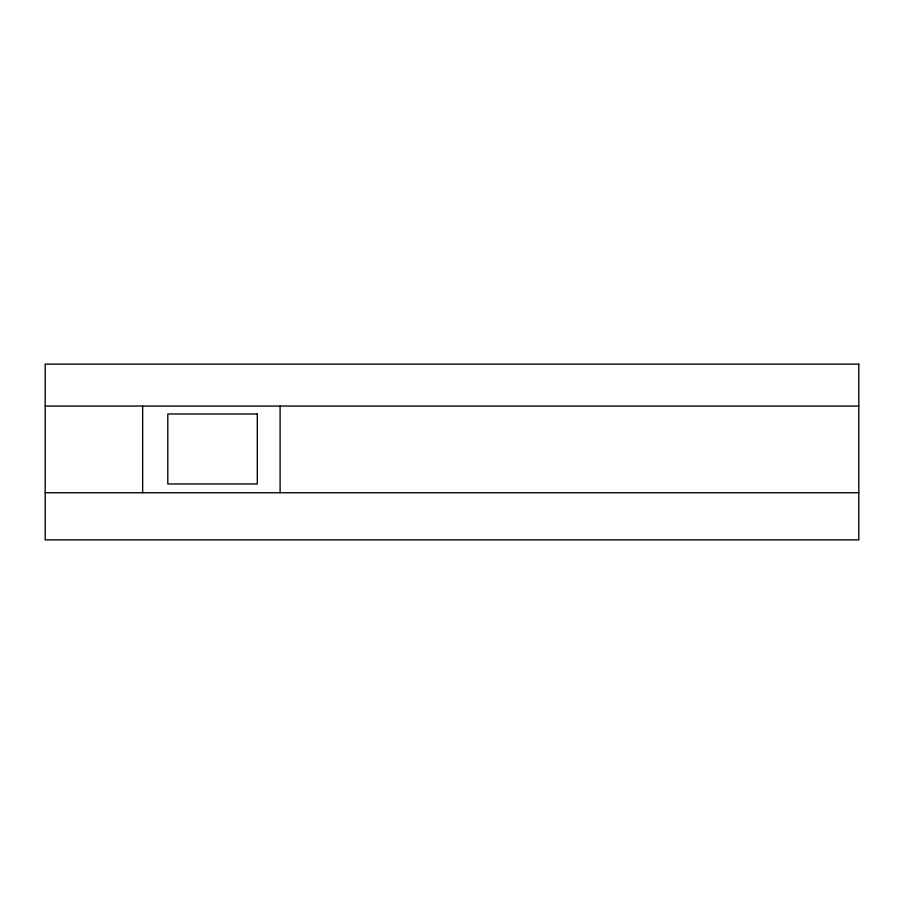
<?xml version="1.0" encoding="UTF-8"?>
<svg xmlns="http://www.w3.org/2000/svg" width="904" height="904" viewBox="0 0 904 904"><rect width="100%" height="100%" fill="white"/><g stroke="black" fill="none" stroke-linecap="round" stroke-linejoin="round"><path stroke-width="1.36" d="M45.2 406.065L858.8 406.065M45.2 492.736L858.8 492.736M280.104 406.065L280.104 492.736M142.651 406.065L142.651 492.736M858.8 364.131L45.2 364.131L45.2 539.869L858.8 539.869L858.8 364.131M257.301 413.998L167.805 413.998L167.805 483.968L257.301 483.968L257.301 413.998"/></g></svg>
